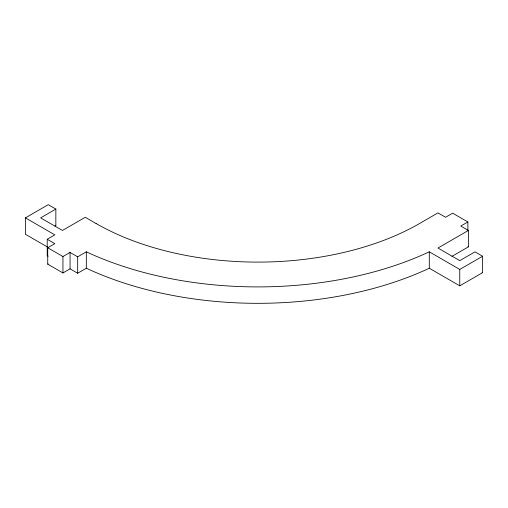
<?xml version="1.0" encoding="UTF-8"?>
<svg xmlns="http://www.w3.org/2000/svg" width="508" height="508" viewBox="0 0 508 508"><rect width="100%" height="100%" fill="white"/><g stroke="black" fill="none" stroke-linecap="round" stroke-linejoin="round"><path stroke-width="0.76" d="M47.473 247.015L25.4 234.271L25.4 217.869L48.235 204.68L55.848 209.074L55.848 225.482L54.896 226.035M55.848 209.074L40.621 217.869L62.446 230.461L85.261 217.291L96.076 223.552M48.171 256.21L47.219 255.657L47.219 239.255L54.832 234.855L25.4 217.869M47.727 247.745L62.948 256.54L70.053 252.438L77.667 256.832L86.322 251.835L86.322 268.243L77.667 273.234L70.053 268.84L62.948 272.942L47.727 264.154L47.727 247.745L54.832 243.649L47.219 239.255M47.219 255.657L47.695 255.384M47.727 264.154L48.171 263.9M467.887 230.562L467.887 221.964L460.781 226.066L468.389 230.461L468.389 246.869L451.898 256.394M468.389 230.461L437.947 248.044L459.765 260.636L474.986 251.847L482.6 256.242L482.6 272.65L459.765 285.833L429.292 268.243A272.307 157.213 0 0 1 86.335 268.23M86.335 251.822A272.307 157.213 0 0 0 429.273 251.822L459.765 269.43L482.6 256.242M467.887 221.964L452.66 213.176L445.554 217.278L437.947 212.884L419.532 223.552A229.152 132.296 0 0 1 96.107 223.533M467.919 246.596L468.389 246.869M482.124 272.377L482.6 272.65M55.372 225.209L55.848 225.482M459.765 269.43L459.765 285.833M429.292 251.835L429.292 268.243M77.667 256.832L77.667 273.234M70.053 252.438L70.053 268.84M62.948 256.54L62.948 272.942"/></g></svg>
